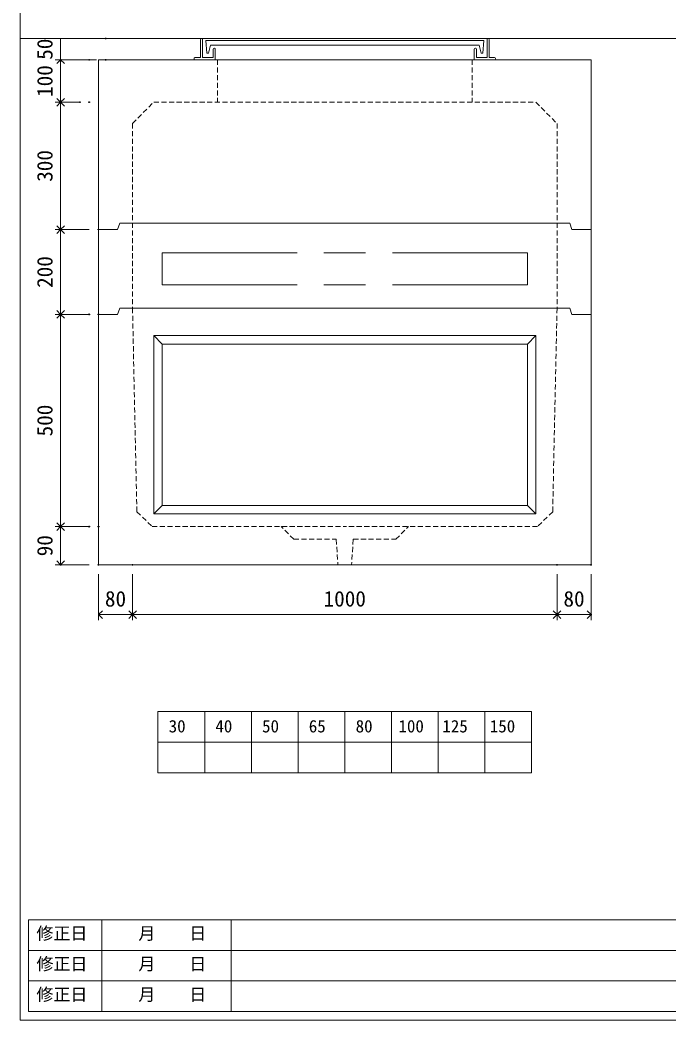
# Model space of a CAD drawing. Units: millimetres, scale not verified. Extents: x -4890 to 18489, y -2312 to 2311.
# Drawn here: x -1230 to 298, y -1964 to 393 of the extents above; entities that cross this region are included whole.
import ezdxf
from ezdxf.enums import TextEntityAlignment as Align

# ---------------------------------------------------------------- set-up
doc = ezdxf.new("R2010")
doc.units = ezdxf.units.MM
doc.header["$LTSCALE"] = 10
doc.header["$PDMODE"] = 32
doc.header["$PDSIZE"] = 2
doc.linetypes.add('DASHED1', pattern=[1.8, 1.2, -0.6])
doc.linetypes.add('USER2', pattern=[50.8, 31.75, -6.35, 6.35, -6.35])
doc.layers.add('0-1_Defpoints', color=7, linetype='Continuous')
for name, color, linetype, lineweight in [('0-2_waku', 7, 'Continuous', 18), ('0-3_gaikei', 7, 'Continuous', 18), ('0-4_kakure', 7, 'DASHED1', 5), ('0-5_sunpou', 7, 'Continuous', 5), ('0-8_uchigawa', 6, 'Continuous', 18), ('0-A_futa', 3, 'Continuous', 18), ('0-B_GL', 4, 'Continuous', 18), ('0-D_文字１', 7, 'Continuous', 18), ('1-2_uchigawa2', 6, 'USER2', 18)]:
    doc.layers.add(name, color=color, linetype=linetype, lineweight=lineweight)
doc.styles.add('ＭＳ ゴシック', font='')
doc.styles.get('ＭＳ ゴシック').set_extended_font_data('MS Gothic')

# ---------------------------------------------------------------- blocks, each defined once
blk = doc.blocks.new('_Open90')
at = {"layer": '0-5_sunpou'}
blk.add_line((0, 0), (-1, 0), dxfattribs=at)
blk.add_lwpolyline([(-0.5, 0.5), (0, 0), (-0.5, -0.5)], dxfattribs=at)
blk = doc.blocks.new('D56')
at = {"layer": '0-1_Defpoints'}
for p in [(402.32, 1302.03), (482.32, 1302.03), (482.32, 1184.61)]:
    blk.add_point(p, dxfattribs=at)
at = {"layer": '0-5_sunpou'}
for p, q in [((402.32, 1280.03), (402.32, 1171.61)), ((482.32, 1280.03), (482.32, 1171.61)), ((420.32, 1184.61), (464.32, 1184.61))]:
    blk.add_line(p, q, dxfattribs=at)
at = {"layer": '0-5_sunpou', "xscale": 18, "yscale": 18, "rotation": 180}
blk.add_blockref('_Open90', (402.32, 1184.61), dxfattribs=at)
at = {"layer": '0-5_sunpou', "xscale": 18, "yscale": 18}
blk.add_blockref('_Open90', (482.32, 1184.61), dxfattribs=at)
at = {"layer": '0-5_sunpou', "style": 'ＭＳ ゴシック'}
blk.add_text('80', height=36.66, dxfattribs=at).set_placement((417.32, 1192.61), align=Align.BOTTOM_LEFT)
blk = doc.blocks.new('D57')
at = {"layer": '0-1_Defpoints'}
for p in [(482.32, 1302.03), (1482.32, 1302.03), (1482.32, 1184.61)]:
    blk.add_point(p, dxfattribs=at)
at = {"layer": '0-5_sunpou'}
for p, q in [((482.32, 1280.03), (482.32, 1171.61)), ((1482.32, 1280.03), (1482.32, 1171.61)), ((500.32, 1184.61), (1464.32, 1184.61))]:
    blk.add_line(p, q, dxfattribs=at)
at = {"layer": '0-5_sunpou', "xscale": 18, "yscale": 18, "rotation": 180}
blk.add_blockref('_Open90', (482.32, 1184.61), dxfattribs=at)
at = {"layer": '0-5_sunpou', "xscale": 18, "yscale": 18}
blk.add_blockref('_Open90', (1482.32, 1184.61), dxfattribs=at)
at = {"layer": '0-5_sunpou', "style": 'ＭＳ ゴシック'}
blk.add_text('1000', height=36.66, dxfattribs=at).set_placement((932.32, 1192.61), align=Align.BOTTOM_LEFT)
blk = doc.blocks.new('D58')
at = {"layer": '0-1_Defpoints'}
for p in [(1482.32, 1302.03), (1562.32, 1302.03), (1562.32, 1184.61)]:
    blk.add_point(p, dxfattribs=at)
at = {"layer": '0-5_sunpou'}
for p, q in [((1482.32, 1280.03), (1482.32, 1171.61)), ((1562.32, 1280.03), (1562.32, 1171.61)), ((1500.32, 1184.61), (1544.32, 1184.61))]:
    blk.add_line(p, q, dxfattribs=at)
at = {"layer": '0-5_sunpou', "xscale": 18, "yscale": 18, "rotation": 180}
blk.add_blockref('_Open90', (1482.32, 1184.61), dxfattribs=at)
at = {"layer": '0-5_sunpou', "xscale": 18, "yscale": 18}
blk.add_blockref('_Open90', (1562.32, 1184.61), dxfattribs=at)
at = {"layer": '0-5_sunpou', "style": 'ＭＳ ゴシック'}
blk.add_text('80', height=36.66, dxfattribs=at).set_placement((1497.32, 1192.61), align=Align.BOTTOM_LEFT)
blk = doc.blocks.new('D59')
at = {"layer": '0-1_Defpoints'}
for p in [(402.32, 1392.03), (313, 1302.03), (402.32, 1302.03)]:
    blk.add_point(p, dxfattribs=at)
at = {"layer": '0-5_sunpou'}
for p, q in [((380.32, 1392.03), (300, 1392.03)), ((313, 1374.03), (313, 1320.03)), ((380.32, 1302.03), (300, 1302.03))]:
    blk.add_line(p, q, dxfattribs=at)
at = {"layer": '0-5_sunpou', "xscale": 18, "yscale": 18}
for p, rotation in [((313, 1392.03), 90), ((313, 1302.03), 270)]:
    blk.add_blockref('_Open90', p, dxfattribs=dict(at, rotation=rotation))
at = {"layer": '0-5_sunpou', "style": 'ＭＳ ゴシック'}
blk.add_text('90', height=36.66, rotation=90, dxfattribs=at).set_placement((305, 1322.03), align=Align.BOTTOM_LEFT)
blk = doc.blocks.new('D60')
at = {"layer": '0-1_Defpoints'}
for p in [(402.32, 1892.03), (313, 1392.03), (380.32, 1392.03)]:
    blk.add_point(p, dxfattribs=at)
at = {"layer": '0-5_sunpou'}
for p, q in [((380.32, 1892.03), (300, 1892.03)), ((313, 1874.03), (313, 1410.03)), ((358.32, 1392.03), (300, 1392.03))]:
    blk.add_line(p, q, dxfattribs=at)
at = {"layer": '0-5_sunpou', "xscale": 18, "yscale": 18}
for p, rotation in [((313, 1892.03), 90), ((313, 1392.03), 270)]:
    blk.add_blockref('_Open90', p, dxfattribs=dict(at, rotation=rotation))
at = {"layer": '0-5_sunpou', "style": 'ＭＳ ゴシック'}
blk.add_text('500', height=36.66, rotation=90, dxfattribs=at).set_placement((305, 1604.53), align=Align.BOTTOM_LEFT)
blk = doc.blocks.new('D61')
at = {"layer": '0-1_Defpoints'}
for p in [(380.32, 2492.03), (313, 2392.03), (380.32, 2392.03)]:
    blk.add_point(p, dxfattribs=at)
at = {"layer": '0-5_sunpou'}
for p, q in [((358.32, 2492.03), (300, 2492.03)), ((313, 2474.03), (313, 2410.03)), ((358.32, 2392.03), (300, 2392.03))]:
    blk.add_line(p, q, dxfattribs=at)
at = {"layer": '0-5_sunpou', "xscale": 18, "yscale": 18}
for p, rotation in [((313, 2492.03), 90), ((313, 2392.03), 270)]:
    blk.add_blockref('_Open90', p, dxfattribs=dict(at, rotation=rotation))
at = {"layer": '0-5_sunpou', "style": 'ＭＳ ゴシック'}
blk.add_text('100', height=36.66, rotation=90, dxfattribs=at).set_placement((305, 2404.53), align=Align.BOTTOM_LEFT)
blk = doc.blocks.new('D62')
at = {"layer": '0-1_Defpoints'}
for p in [(358.32, 2392.03), (313, 2092.03), (402.32, 2092.03)]:
    blk.add_point(p, dxfattribs=at)
at = {"layer": '0-5_sunpou'}
for p, q in [((336.32, 2392.03), (300, 2392.03)), ((313, 2374.03), (313, 2110.03)), ((380.32, 2092.03), (300, 2092.03))]:
    blk.add_line(p, q, dxfattribs=at)
at = {"layer": '0-5_sunpou', "xscale": 18, "yscale": 18}
for p, rotation in [((313, 2392.03), 90), ((313, 2092.03), 270)]:
    blk.add_blockref('_Open90', p, dxfattribs=dict(at, rotation=rotation))
at = {"layer": '0-5_sunpou', "style": 'ＭＳ ゴシック'}
blk.add_text('300', height=36.66, rotation=90, dxfattribs=at).set_placement((305, 2204.53), align=Align.BOTTOM_LEFT)
blk = doc.blocks.new('D63')
at = {"layer": '0-1_Defpoints'}
for p in [(402.32, 2092.03), (313, 1892.03), (380.32, 1892.03)]:
    blk.add_point(p, dxfattribs=at)
at = {"layer": '0-5_sunpou'}
for p, q in [((380.32, 2092.03), (300, 2092.03)), ((313, 2074.03), (313, 1910.03)), ((358.32, 1892.03), (300, 1892.03))]:
    blk.add_line(p, q, dxfattribs=at)
at = {"layer": '0-5_sunpou', "xscale": 18, "yscale": 18}
for p, rotation in [((313, 2092.03), 90), ((313, 1892.03), 270)]:
    blk.add_blockref('_Open90', p, dxfattribs=dict(at, rotation=rotation))
at = {"layer": '0-5_sunpou', "style": 'ＭＳ ゴシック'}
blk.add_text('200', height=36.66, rotation=90, dxfattribs=at).set_placement((305, 1954.53), align=Align.BOTTOM_LEFT)
blk = doc.blocks.new('D52')
at = {"layer": '0-1_Defpoints'}
for p in [(419.1, 2542.03), (313, 2492.03), (419.1, 2492.03)]:
    blk.add_point(p, dxfattribs=at)
at = {"layer": '0-5_sunpou'}
for p, q in [((397.1, 2542.03), (300, 2542.03)), ((313, 2542.03), (313, 2492.03)), ((397.1, 2492.03), (300, 2492.03))]:
    blk.add_line(p, q, dxfattribs=at)
at = {"layer": '0-5_sunpou', "style": 'ＭＳ ゴシック'}
blk.add_text('50', height=36.66, rotation=90, dxfattribs=at).set_placement((305, 2492.03), align=Align.BOTTOM_LEFT)

msp = doc.modelspace()

# ---------------------------------------------------------------- linework, layer by layer
at = {"layer": '0-2_waku'}
for p, q in [((-905.32, -1236.87), (-25.32, -1236.87)), ((-905.32, -1236.87), (-905.32, -1380.87)), ((-905.32, -1236.87), (-905.32, -1380.87)), ((-905.32, -1236.87), (-905.32, -1380.87)), ((-905.32, -1236.87), (-905.32, -1380.87)), ((-795.32, -1236.87), (-795.32, -1380.87)), ((-685.32, -1236.87), (-685.32, -1380.87)), ((-685.32, -1236.87), (-685.32, -1380.87)), ((-575.32, -1236.87), (-575.32, -1380.87)), ((-465.32, -1236.87), (-465.32, -1380.87)), ((-355.32, -1236.87), (-355.32, -1380.87)), ((-245.32, -1236.87), (-245.32, -1380.87)), ((-135.32, -1236.87), (-135.32, -1380.87)), ((-25.32, -1236.87), (-25.32, -1380.87)), ((-905.32, -1308.87), (-25.32, -1308.87)), ((-905.32, -1380.87), (-25.32, -1380.87)), ((-1210.32, -1727.54), (-1210.32, -1943.54)), ((-1210.32, -1727.54), (817.68, -1727.54)), ((-1037.82, -1727.54), (-1037.82, -1943.54)), ((-732.82, -1727.54), (-732.82, -1943.54)), ((-732.82, -1727.54), (-732.82, -1943.54)), ((-1210.88, -1799.54), (817.12, -1799.54)), ((-1210.88, -1871.54), (529.12, -1871.54)), ((-1210.32, -1943.54), (817.68, -1943.54)), ((-1230.32, -1963.54), (4889.68, -1963.54))]:
    msp.add_line(p, q, dxfattribs=at)
msp.add_lwpolyline([(-1230.32, 2311.46), (-1230.32, -1963.54), (4889.68, -1963.54)], dxfattribs=at)
at = {"layer": '0-3_gaikei'}
for p, q in [((-1045.32, 299.13), (114.68, 299.13)), ((-1045.32, 299.13), (-1045.32, -300.87)), ((-999.82, 299.13), (-1045.32, 299.13)), ((-900.32, 299.13), (-790.32, 299.13)), ((-900.32, 299.13), (-790.32, 299.13)), ((-900.32, 299.13), (-790.32, 299.13)), ((-30.32, 299.13), (-140.32, 299.13)), ((-30.32, 299.13), (-140.32, 299.13)), ((-30.32, 299.13), (-140.32, 299.13)), ((-30.32, 299.13), (-140.32, 299.13)), ((-30.32, 299.13), (-140.32, 299.13)), ((-30.32, 299.13), (-140.32, 299.13)), ((-30.32, 299.13), (-140.32, 299.13)), ((-30.32, 299.13), (-140.32, 299.13)), ((114.68, 299.13), (114.68, -300.87)), ((-465.32, -85.87), (-995.32, -85.87)), ((64.68, -85.87), (-465.32, -85.87)), ((64.68, -85.87), (69.68, -100.87)), ((114.68, -100.87), (69.68, -100.87)), ((89.68, -100.87), (114.68, -100.87)), ((89.68, -100.87), (114.68, -100.87)), ((-1045.32, -300.87), (-1045.32, -890.87)), ((-465.32, -285.87), (-995.32, -285.87)), ((64.68, -285.87), (-465.32, -285.87)), ((64.68, -285.87), (69.68, -300.87)), ((114.68, -300.87), (69.68, -300.87)), ((89.68, -300.87), (114.68, -300.87)), ((89.68, -300.87), (114.68, -300.87)), ((-1045.32, -890.87), (114.68, -890.87)), ((-1045.32, -890.87), (114.68, -890.87))]:
    msp.add_line(p, q, dxfattribs=at)
for points in [[(-995.32, -85.87), (-1000.32, -100.87), (-1045.32, -100.87)], [(-995.32, -285.87), (-1000.32, -300.87), (-1045.32, -300.87)], [(-1045.32, -890.87), (114.68, -890.87), (114.68, -300.87)], [(-1045.32, -890.87), (114.68, -890.87), (114.68, -300.87)]]:
    msp.add_lwpolyline(points, dxfattribs=at)
at = {"layer": '0-4_kakure'}
for p, q in [((-765.32, 299.13), (-765.32, 199.13)), ((-165.32, 299.13), (-165.32, 199.13)), ((-965.32, 149.13), (-915.32, 199.13)), ((-915.32, 199.13), (-15.32, 199.13)), ((-15.32, 199.13), (34.68, 149.13)), ((-965.32, 149.13), (-965.32, -285.87)), ((34.68, 149.13), (34.68, -285.87)), ((-954.99, -765.87), (-965.32, -285.87)), ((34.68, -285.87), (24.36, -765.87)), ((-954.99, -765.87), (-919.23, -800.87)), ((-919.23, -800.87), (-465.32, -800.87)), ((-585.32, -830.87), (-615.32, -800.87)), ((-345.32, -830.87), (-315.32, -800.87)), ((-585.32, -830.87), (-485.32, -830.87)), ((-485.32, -830.87), (-481.32, -890.87)), ((-445.32, -830.87), (-449.32, -890.87)), ((-445.32, -830.87), (-345.32, -830.87))]:
    msp.add_line(p, q, dxfattribs=at)
msp.add_lwpolyline([(24.36, -765.87), (-11.4, -800.87), (-465.32, -800.87)], dxfattribs=at)
at = {"layer": '0-8_uchigawa'}
for p, q in [((-915.32, -350.87), (-895.32, -370.87)), ((-915.32, -770.87), (-915.32, -350.87)), ((-15.32, -770.87), (-15.32, -350.87)), ((-895.32, -370.87), (-465.32, -370.87)), ((-895.32, -750.87), (-895.32, -370.87)), ((-35.32, -750.87), (-35.32, -370.87)), ((-915.32, -770.87), (-895.32, -750.87)), ((-895.32, -750.87), (-35.32, -750.87)), ((-15.32, -770.87), (-35.32, -750.87)), ((-915.32, -770.87), (-15.32, -770.87))]:
    msp.add_line(p, q, dxfattribs=at)
for points in [[(-915.32, -350.87), (-465.32, -350.87), (-15.32, -350.87)], [(-465.32, -370.87), (-35.32, -370.87), (-15.32, -350.87)]]:
    msp.add_lwpolyline(points, dxfattribs=at)
at = {"layer": '0-A_futa'}
for p, q in [((-805.32, 347.13), (-805.32, 304.13)), ((-803.32, 349.13), (-800.32, 349.13)), ((-800.32, 349.13), (-800.32, 304.13)), ((-792.5, 344.63), (-138.17, 344.63)), ((-792.5, 344.63), (-790.01, 314.63)), ((-781.99, 333.63), (-786.3, 314.63)), ((-781.99, 333.63), (-148.65, 333.63)), ((-148.65, 333.63), (-144.33, 314.63)), ((-138.17, 344.63), (-140.42, 314.63)), ((-130.32, 349.13), (-130.32, 304.13)), ((-130.32, 349.13), (-127.32, 349.13)), ((-125.32, 347.13), (-125.32, 304.13)), ((-790.01, 314.63), (-786.3, 314.63)), ((-775.32, 324.13), (-775.32, 304.13)), ((-773.32, 326.13), (-772.32, 326.13)), ((-770.32, 324.13), (-770.32, 299.13)), ((-160.32, 324.13), (-160.32, 299.13)), ((-157.32, 326.13), (-158.32, 326.13)), ((-155.32, 324.13), (-155.32, 304.13)), ((-140.42, 314.63), (-144.33, 314.63)), ((-820.32, 302.13), (-820.32, 301.13)), ((-818.32, 304.13), (-805.32, 304.13)), ((-765.32, 299.13), (-818.32, 299.13)), ((-800.32, 304.13), (-775.32, 304.13)), ((-160.32, 299.13), (-112.32, 299.13)), ((-130.32, 304.13), (-155.32, 304.13)), ((-112.32, 304.13), (-125.32, 304.13)), ((-110.32, 302.13), (-110.32, 301.13))]:
    msp.add_line(p, q, dxfattribs=at)
for centre, start, end in [((-803.32, 347.13), 90, 180), ((-127.32, 347.13), 0, 90), ((-773.32, 324.13), 90, 180), ((-772.32, 324.13), 0, 90), ((-158.32, 324.13), 90, 180), ((-157.32, 324.13), 0, 90), ((-818.32, 302.13), 90, 180), ((-818.32, 301.13), 180, 270), ((-112.32, 302.13), 0, 90), ((-112.32, 301.13), 270, 0)]:
    msp.add_arc(centre, 2, start, end, dxfattribs=at)
at = {"layer": '0-B_GL'}
msp.add_line((-1230.32, 349.13), (4889.68, 349.13), dxfattribs=at)
at = {"layer": '1-2_uchigawa2'}
for p, q in [((-895.32, -155.87), (-465.32, -155.87)), ((-895.32, -155.87), (-895.32, -230.87)), ((-35.32, -155.87), (-465.32, -155.87)), ((-35.32, -155.87), (-35.32, -230.87)), ((-895.32, -230.87), (-465.32, -230.87)), ((-35.32, -230.87), (-465.32, -230.87))]:
    msp.add_line(p, q, dxfattribs=at)

# ---------------------------------------------------------------- block references
at = {"layer": '0-5_sunpou'}
for name in ['D52', 'D61', 'D62', 'D63', 'D60', 'D59', 'D56', 'D57', 'D58']:
    msp.add_blockref(name, (-1447.63, -2192.9), dxfattribs=at)

# ---------------------------------------------------------------- texts
at = {"layer": '0-D_文字１', "style": 'ＭＳ ゴシック'}
for s, p in [('30', (-880.16, -1294.69)), ('40', (-770.16, -1294.69)), ('50', (-660.16, -1294.69)), ('65', (-550.16, -1294.69)), ('80', (-439.75, -1294.69)), ('100', (-338.88, -1294.69)), ('125', (-235.49, -1294.69)), ('150', (-123.73, -1294.69)), ('修正日', (-1191.67, -1782.83)), ('\u3000\u3000月\u3000\u3000日', (-1031.52, -1782.83)), ('修正日', (-1191.67, -1854.83)), ('\u3000\u3000月\u3000\u3000日', (-1031.52, -1854.83)), ('修正日', (-1191.67, -1926.83)), ('\u3000\u3000月\u3000\u3000日', (-1031.52, -1926.83))]:
    msp.add_text(s, height=29.33, dxfattribs=at).set_placement(p, align=Align.BOTTOM_LEFT)

doc.saveas('drawing.dxf')
